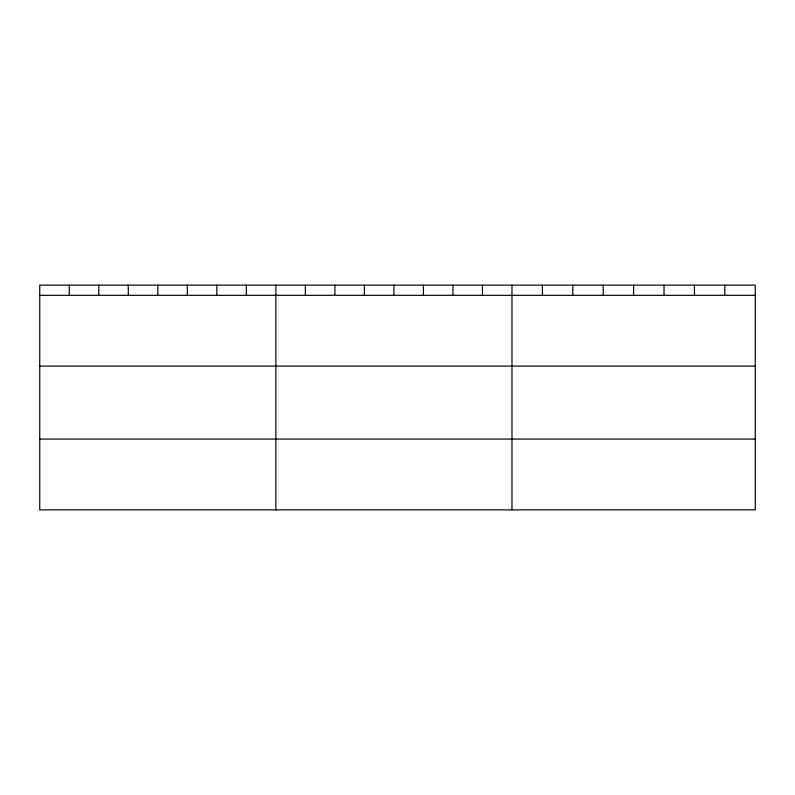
<?xml version="1.0" encoding="UTF-8"?>
<svg xmlns="http://www.w3.org/2000/svg" width="795" height="795" viewBox="0 0 795 795"><rect width="100%" height="100%" fill="white"/><g stroke="black" fill="none" stroke-linecap="round" stroke-linejoin="round"><path stroke-width="1.19" d="M755.25 366.127L755.25 285.137L39.75 285.137L39.75 509.863L755.25 509.863L755.25 366.127L39.75 366.127M39.75 295.333L755.25 295.333M39.75 439.069L755.25 439.069M724.841 285.137L724.841 295.333M694.433 285.137L694.433 295.333M664.024 285.137L664.024 295.333M633.615 285.137L633.615 295.333M603.206 285.137L603.206 295.333M572.798 285.137L572.798 295.333M542.389 285.137L542.389 295.333M511.98 285.137L511.98 509.863M482.466 285.137L482.466 295.333M452.951 285.137L452.951 295.333M423.437 285.137L423.437 295.333M393.923 285.137L393.923 295.333M364.408 285.137L364.408 295.333M334.894 285.137L334.894 295.333M305.379 285.137L305.379 295.333M275.865 285.137L275.865 509.863M246.351 285.137L246.351 295.333M216.836 285.137L216.836 295.333M187.322 285.137L187.322 295.333M157.808 285.137L157.808 295.333M128.293 285.137L128.293 295.333M98.779 285.137L98.779 295.333M69.264 285.137L69.264 295.333"/></g></svg>
